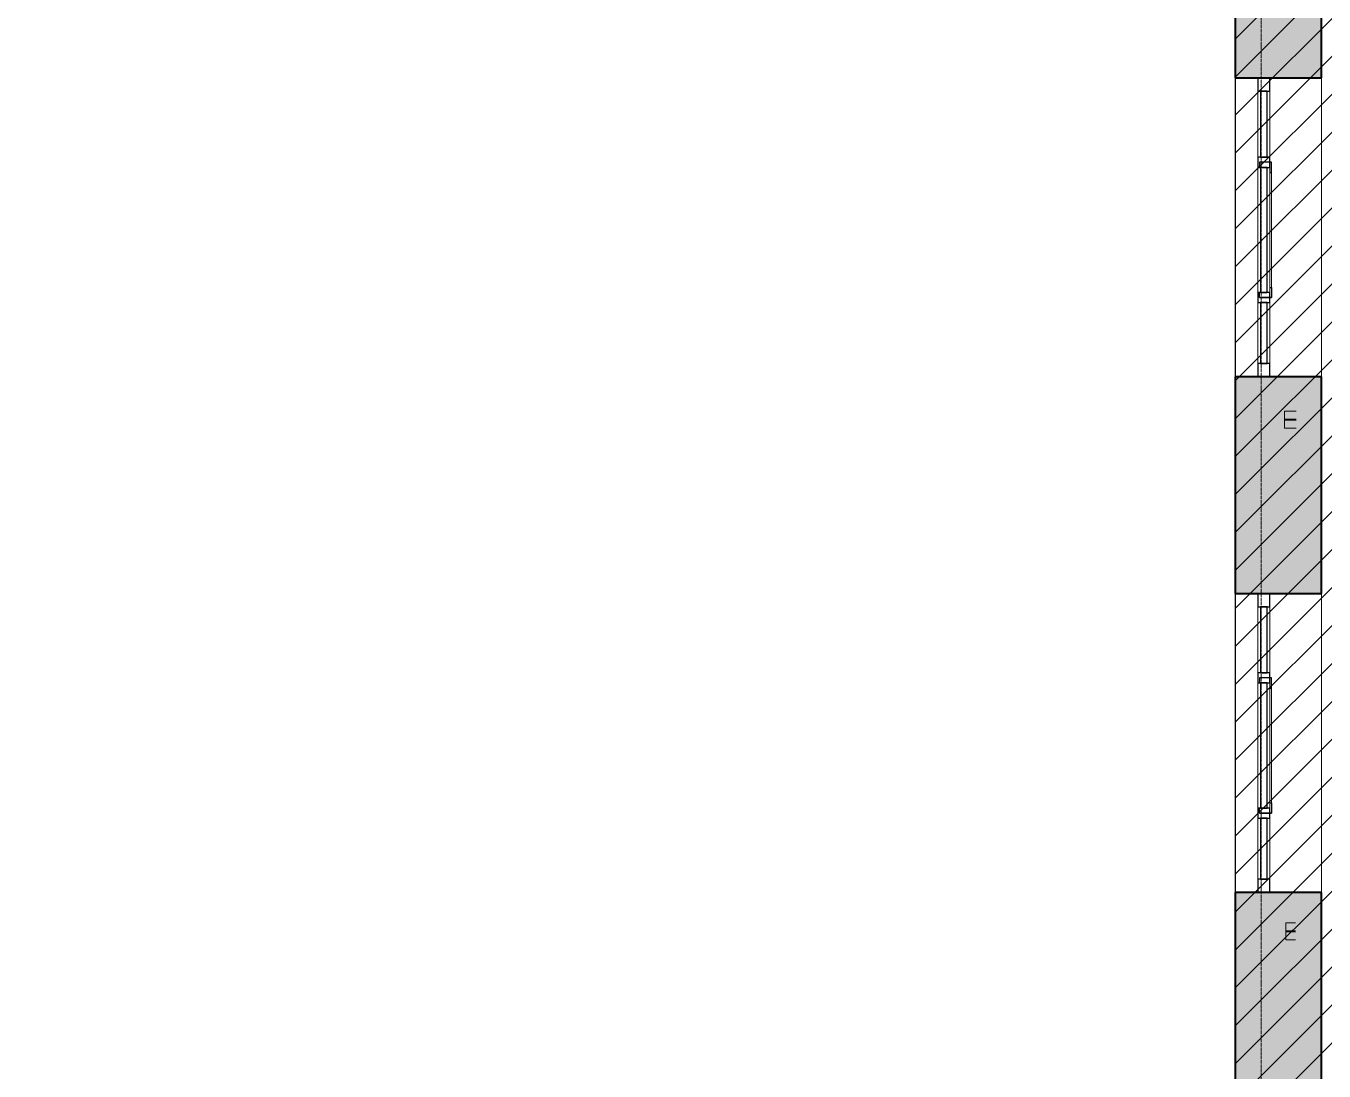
# Model space of a CAD drawing. Header units: millimetres. Extents: x -11886 to 379896, y -8130 to 47743.
# Drawn here: x 11305 to 18982, y 30325 to 36508 of the extents above; entities that cross this region are included whole.
import ezdxf

# ---------------------------------------------------------------- set-up
doc = ezdxf.new("R2010")
doc.units = ezdxf.units.MM
for name, pattern in [('ADSK_Линия сетки', [25, 20, -2.5, 0, -2.5]), ('ADSK_Сверху', [4.5, 3, -1.5]), ('ADSK_Снесено', [4.5, 3, -1.5])]:
    doc.linetypes.add(name, pattern=pattern)
for name, color, linetype, lineweight, true_color in [('_ Окна', 5, 'Continuous', 30, 0x0000ff), ('Витраж', 5, 'Continuous', 18, 0x0000ff), ('Окна', 5, 'Continuous', 18, 0x0000ff), ('Панели витража', 5, 'Continuous', 18, 0x0000ff), ('Стены наружные', 1, 'ADSK_Снесено', 18, 0xff0000)]:
    doc.layers.add(name, color=color, linetype=linetype, lineweight=lineweight, true_color=true_color)
doc.layers.add('Каркас', color=7, linetype='Continuous', lineweight=18)
doc.layers.add('Оси', color=7, linetype='Continuous', lineweight=9)

# ---------------------------------------------------------------- blocks, each defined once
blk = doc.blocks.new('Типовая двутавровая балка _АСТО 20-93_ Балки - 100х200мм-838954-01 План 1-го этажа маркировочный')
at = {"layer": 'Каркас', "color": 253, "linetype": 'ADSK_Сверху', "true_color": 0xaaaaaa}
for p, q in [((-6142.1, 50), (-6142.1, -50)), ((-6142.1, 50), (-6071.2, 50)), ((-6071.3, 3), (-6142.1, 3)), ((-6071.3, -3), (-6142.1, -3)), ((-6142.1, -50), (-6071.5, -50))]:
    blk.add_line(p, q, dxfattribs=at)
at = {"layer": 'Каркас', "color": 9, "linetype": 'ADSK_Сверху', "true_color": 0xb9b9b9}
for p, q in [((-6142.1, 3.4), (-6142.1, 50)), ((-6142.1, 50), (-6071.2, 50)), ((-6142.1, -50), (-6142.1, -3.4)), ((-6142.1, -50), (-6071.5, -50))]:
    blk.add_line(p, q, dxfattribs=at)
at = {"layer": 'Каркас', "color": 253, "linetype": 'ADSK_Сверху', "true_color": 0xb2b2b2}
for p, q in [((-6142.1, 50), (-6142.1, 15)), ((-6142.1, 15), (-6142.1, 50)), ((-6071.2, 50), (-6142.1, 50)), ((-6142.1, 50), (-6071.2, 50)), ((-6142.1, 3), (-6142.1, 15)), ((-6142.1, 3), (-6142.1, 15)), ((-6142.1, -3), (-6142.1, 3)), ((-6142.1, -15), (-6142.1, -3)), ((-6142.1, -15), (-6142.1, -3)), ((-6142.1, -50), (-6142.1, -15)), ((-6142.1, -15), (-6142.1, -50)), ((-6142.1, -50), (-6071.5, -50)), ((-6142.1, -50), (-6071.5, -50))]:
    blk.add_line(p, q, dxfattribs=at)
blk = doc.blocks.new('Типовая двутавровая балка _АСТО 20-93_ Балки - 100х200мм-838890-01 План 1-го этажа маркировочный')
at = {"layer": 'Каркас', "color": 253, "linetype": 'ADSK_Сверху', "true_color": 0xaaaaaa}
for p, q in [((-6132.8, 50), (-6132.8, -50)), ((-6132.8, 50), (-6076.1, 50)), ((-6076.3, 3), (-6132.8, 3)), ((-6076.3, -3), (-6132.8, -3)), ((-6132.8, -50), (-6076.5, -50))]:
    blk.add_line(p, q, dxfattribs=at)
at = {"layer": 'Каркас', "color": 9, "linetype": 'ADSK_Сверху', "true_color": 0xb9b9b9}
for p, q in [((-6132.8, 3.4), (-6132.8, 50)), ((-6132.8, 50), (-6076.1, 50)), ((-6132.8, -50), (-6132.8, -3.4)), ((-6132.8, -50), (-6076.5, -50))]:
    blk.add_line(p, q, dxfattribs=at)
at = {"layer": 'Каркас', "color": 253, "linetype": 'ADSK_Сверху', "true_color": 0xb2b2b2}
for p, q in [((-6132.8, 50), (-6132.8, 15)), ((-6132.8, 15), (-6132.8, 50)), ((-6076.1, 50), (-6132.8, 50)), ((-6132.8, 50), (-6076.1, 50)), ((-6132.8, 3), (-6132.8, 15)), ((-6132.8, 3), (-6132.8, 15)), ((-6132.8, -3), (-6132.8, 3)), ((-6132.8, -15), (-6132.8, -3)), ((-6132.8, -15), (-6132.8, -3)), ((-6132.8, -50), (-6132.8, -15)), ((-6132.8, -15), (-6132.8, -50)), ((-6132.8, -50), (-6076.5, -50)), ((-6132.8, -50), (-6076.5, -50))]:
    blk.add_line(p, q, dxfattribs=at)
blk = doc.blocks.new('Прямоугольный импост - 70х20_60мм-1441795-01 План 1-го этажа маркировочный')
at = {"layer": 'Витраж', "color": 161, "linetype": 'ADSK_Сверху', "true_color": 0xaaaaff}
for p, q in [((18660.8, 33151.2), (18590.8, 33151.2)), ((18590.8, 33071.2), (18590.8, 33151.2)), ((18660.8, 33071.2), (18660.8, 33151.2))]:
    blk.add_line(p, q, dxfattribs=at)
blk = doc.blocks.new('Прямоугольный импост - 70х20_60мм-1439130-01 План 1-го этажа маркировочный')
at = {"layer": 'Витраж', "color": 161, "linetype": 'ADSK_Сверху', "true_color": 0xaaaaff}
for p, q in [((-80, 35), (0, 35)), ((0, 35), (0, -35)), ((0, -35), (-80, -35))]:
    blk.add_line(p, q, dxfattribs=at)
blk = doc.blocks.new('Прямоугольный импост - 70х20_60мм-1439131-01 План 1-го этажа маркировочный')
at = {"layer": 'Витраж', "color": 161, "linetype": 'ADSK_Сверху', "true_color": 0xaaaaff}
for p, q in [((0, 35), (-80, 35)), ((0, -35), (0, 35)), ((-80, -35), (0, -35))]:
    blk.add_line(p, q, dxfattribs=at)
blk = doc.blocks.new('Витраж-тент со смещением вовне - 60мм 30 сдвиг-1466949-01 План 1-го этажа маркировочный')
at = {"layer": '_ Окна', "color": 161, "linetype": 'ADSK_Сверху', "true_color": 0xaaaaff}
for p, q in [((-400, 25), (-400, -45)), ((-400, 25), (-370.5, 25)), ((-400, -45), (-400, 25)), ((400, 25), (370, 25)), ((400, -45), (400, 25)), ((400, -45), (400, 25)), ((-340, -45), (-400, -45)), ((-340, -35), (-340, -45)), ((340, -35), (340, -45)), ((340, -45), (400, -45))]:
    blk.add_line(p, q, dxfattribs=at)
at = {"layer": 'Окна', "color": 161, "linetype": 'ADSK_Сверху', "true_color": 0xaaaaff}
blk.add_line((-340, -45), (340, -45), dxfattribs=at)
blk = doc.blocks.new('Прямоугольный импост - 70х20_60мм-1240131-01 План 1-го этажа маркировочный')
at = {"layer": 'Витраж', "color": 161, "linetype": 'ADSK_Сверху', "true_color": 0xaaaaff}
for p, q in [((18590.8, 31381.2), (18590.8, 31461.2)), ((18660.8, 31381.2), (18660.8, 31461.2)), ((18590.8, 31381.2), (18660.8, 31381.2))]:
    blk.add_line(p, q, dxfattribs=at)
blk = doc.blocks.new('Прямоугольный импост - 70х60мм-1426887-01 План 1-го этажа маркировочный')
at = {"layer": 'Витраж', "color": 161, "linetype": 'ADSK_Сверху', "true_color": 0xaaaaff}
for p, q in [((-6073.8, 27726.3), (-6143.8, 27726.3)), ((-6143.8, 27336.3), (-6143.8, 27726.3)), ((-6073.8, 27336.3), (-6073.8, 27726.3)), ((-6143.8, 27336.3), (-6073.8, 27336.3))]:
    blk.add_line(p, q, dxfattribs=at)
blk = doc.blocks.new('Прямоугольный импост - 70х60мм-1225009-01 План 1-го этажа маркировочный')
at = {"layer": 'Витраж', "color": 161, "linetype": 'ADSK_Сверху', "true_color": 0xaaaaff}
for p, q in [((-5936, 11391.9), (-6006, 11391.9)), ((-6006, 11031.9), (-6006, 11391.9)), ((-5936, 11031.9), (-5936, 11391.9)), ((-6006, 11031.9), (-5936, 11031.9))]:
    blk.add_line(p, q, dxfattribs=at)
blk = doc.blocks.new('Прямоугольный импост - 70х60мм-1229542-01 План 1-го этажа маркировочный')
at = {"layer": 'Витраж', "color": 161, "linetype": 'ADSK_Сверху', "true_color": 0xaaaaff}
for p, q in [((3808.5, 35377.6), (3738.5, 35377.6)), ((3738.5, 35377.6), (3738.5, 34637.6)), ((3808.5, 35377.6), (3808.5, 34637.6)), ((3738.5, 34637.6), (3808.5, 34637.6))]:
    blk.add_line(p, q, dxfattribs=at)
blk = doc.blocks.new('Прямоугольный импост - 70х60мм-1439128-01 План 1-го этажа маркировочный')
at = {"layer": 'Витраж', "color": 161, "linetype": 'ADSK_Сверху', "true_color": 0xaaaaff}
for p, q in [((-30, 35), (30, 35)), ((30, -35), (-30, -35))]:
    blk.add_line(p, q, dxfattribs=at)
blk = doc.blocks.new('Витраж-тент со смещением вовне - 60мм 30 сдвиг-V7-01 План 1-го этажа маркировочный')
at = {"layer": '_ Окна', "color": 161, "linetype": 'ADSK_Сверху', "true_color": 0xaaaaff}
for p, q in [((-400, 25), (-400, -45)), ((-400, 25), (-370, 25)), ((-400, -45), (-400, 25)), ((400, 25), (370, 25)), ((400, -45), (400, 25)), ((400, -45), (400, 25)), ((-340, -45), (-400, -45)), ((-340, -35), (-340, -45)), ((340, -35), (340, -45)), ((340, -45), (400, -45))]:
    blk.add_line(p, q, dxfattribs=at)
at = {"layer": 'Окна', "color": 161, "linetype": 'ADSK_Сверху', "true_color": 0xaaaaff}
blk.add_line((-340, -45), (340, -45), dxfattribs=at)
blk = doc.blocks.new('Системная панель - _AR_Стекло_40мм_привязка по центру-V79-01 План 1-го этажа маркировочный')
at = {"layer": 'Панели витража', "lineweight": 30}
for p, q in [((180, 20), (-180, 20)), ((-180, 20), (-180, -20)), ((180, -20), (180, 20)), ((-180, -20), (180, -20))]:
    blk.add_line(p, q, dxfattribs=at)
blk = doc.blocks.new('Прямоугольный импост - 70х20_60мм-V80-01 План 1-го этажа маркировочный')
at = {"layer": 'Витраж', "lineweight": 30}
for p, q in [((-80, 35), (0, 35)), ((-80, -35), (-80, 35)), ((0, 35), (0, -35)), ((0, -35), (-80, -35))]:
    blk.add_line(p, q, dxfattribs=at)
blk = doc.blocks.new('Прямоугольный импост - 70х20_60мм-V81-01 План 1-го этажа маркировочный')
at = {"layer": 'Витраж', "lineweight": 30}
for p, q in [((0, 35), (-80, 35)), ((-80, 35), (-80, -35)), ((0, -35), (0, 35)), ((-80, -35), (0, -35))]:
    blk.add_line(p, q, dxfattribs=at)
blk = doc.blocks.new('Системная панель - _AR_Стекло_40мм_привязка по центру-V82-01 План 1-го этажа маркировочный')
at = {"layer": 'Панели витража', "lineweight": 30}
for p, q in [((195, 20), (-195, 20)), ((-195, 20), (-195, -20)), ((195, -20), (195, 20)), ((-195, -20), (195, -20))]:
    blk.add_line(p, q, dxfattribs=at)
blk = doc.blocks.new('Системная панель - _AR_Стекло_40мм_привязка по центру-1240112-01 План 1-го этажа маркировочный')
at = {"layer": 'Панели витража', "lineweight": 30}
for p, q in [((370, 20), (-370, 20)), ((-370, 20), (-370, -20)), ((370, -20), (370, 20)), ((-370, -20), (370, -20))]:
    blk.add_line(p, q, dxfattribs=at)
blk = doc.blocks.new('Прямоугольный импост - 70х60мм-V37-01 План 1-го этажа маркировочный')
at = {"layer": 'Витраж'}
for p, q in [((-6006, 9731.9), (-6006, 10091.9)), ((-5936, 10091.9), (-5936, 9731.9))]:
    blk.add_line(p, q, dxfattribs=at)
blk = doc.blocks.new('Прямоугольный импост - 70х60мм-V41-01 План 1-го этажа маркировочный')
at = {"layer": 'Витраж'}
for p, q in [((-6143.8, 27336.3), (-6143.8, 27726.3)), ((-6073.8, 27726.3), (-6073.8, 27336.3))]:
    blk.add_line(p, q, dxfattribs=at)
blk = doc.blocks.new('Прямоугольный импост - 70х60мм-V83-01 План 1-го этажа маркировочный')
at = {"layer": 'Витраж', "lineweight": 30}
for p, q in [((-30, 35), (30, 35)), ((-30, -35), (-30, 35)), ((30, 35), (30, -35)), ((30, -35), (-30, -35))]:
    blk.add_line(p, q, dxfattribs=at)
blk = doc.blocks.new('Прямоугольный импост - 70х60мм-V84-01 План 1-го этажа маркировочный')
at = {"layer": 'Витраж'}
for p, q in [((18590.8, 31881.2), (18590.8, 32621.2)), ((18660.8, 32621.2), (18660.8, 31881.2))]:
    blk.add_line(p, q, dxfattribs=at)

msp = doc.modelspace()

# ---------------------------------------------------------------- hatches: boundary and pattern name
at = {"lineweight": 13, "true_color": 0x636466, "transparency": 33554559}
h = msp.add_hatch(dxfattribs=at)
h.set_pattern_fill('ANSI31', color=251, scale=50)
h.set_pattern_definition([(45, (0, 84876.59), (-112.2532, 112.2532), [])])
h.paths.add_polyline_path([(31317.02, 43525.13), (18455.84, 43525.13), (18455.84, 20918.63), (11305.24, 20918.63), (11305.24, 17842.18), (18515.92, 17781.12), (38729.7, 17793.8), (38729.7, 20934.06), (31317.02, 20934.06)])
at = {"layer": 'Стены наружные', "linetype": 'Continuous', "true_color": 0xc0c0c0}
h = msp.add_hatch(color=9, dxfattribs=at)
h.paths.add_polyline_path([(18455.84, 20408.63), (18965.84, 20408.63), (18965.84, 22247.07), (18455.84, 22247.07), (18455.84, 20652.47)])
h.paths.add_polyline_path([(18882.76, 24017.07), (18965.84, 24017.07), (18965.84, 25289.21), (18455.84, 25289.21), (18455.84, 24017.07)])
h.paths.add_polyline_path([(18455.84, 27059.21), (18965.84, 27059.21), (18965.84, 28334.14), (18455.84, 28334.14), (18455.84, 27100.05)])
h.paths.add_polyline_path([(18882.76, 30104.14), (18965.84, 30104.14), (18965.84, 31381.19), (18455.84, 31381.19), (18455.84, 30104.14)])
h.paths.add_polyline_path([(18455.84, 33151.19), (18965.84, 33151.19), (18965.84, 34431.16), (18455.84, 34431.16), (18455.84, 33474.2)])
h.paths.add_polyline_path([(18965.84, 36201.16), (18965.84, 37474.17), (18455.84, 37474.17), (18455.84, 36201.16), (18882.76, 36201.16)])
h.paths.add_polyline_path([(18882.76, 39244.17), (18965.84, 39244.17), (18965.84, 40490.18), (18455.84, 40490.18), (18455.84, 39244.17)])
h.paths.add_polyline_path([(18882.76, 42260.18), (18965.84, 42260.18), (18965.84, 43015.13), (18455.84, 43015.13), (18455.84, 42260.18)])

# ---------------------------------------------------------------- linework, layer by layer
at = {"color": 251, "lineweight": 30, "true_color": 0x636466}
msp.add_lwpolyline([(11305.24, 20918.63), (11305.24, 17842.18), (18515.92, 17781.12), (38729.7, 17793.8), (38729.7, 20934.06), (31317.02, 20934.06), (31317.02, 43525.13), (18455.84, 43525.13), (18455.84, 20918.63), (11305.24, 20918.63)], dxfattribs=at)
at = {"layer": 'Оси', "linetype": 'ADSK_Линия сетки'}
msp.add_line((18609.91, -7330.38), (18609.91, 44534.79), dxfattribs=at)
at = {"layer": 'Стены наружные', "color": 18, "linetype": 'Continuous', "lineweight": 40, "true_color": 0x000000}
for p, q in [((18455.84, 37474.17), (18455.84, 36201.16)), ((18965.84, 36201.16), (18965.84, 37474.17)), ((18455.84, 36201.16), (18965.84, 36201.16)), ((18455.84, 34431.16), (18455.84, 33151.19)), ((18965.84, 34431.16), (18455.84, 34431.16)), ((18965.84, 33151.19), (18965.84, 34431.16)), ((18455.84, 33151.19), (18965.84, 33151.19)), ((18455.84, 31381.19), (18455.84, 30104.14)), ((18965.84, 31381.19), (18455.84, 31381.19)), ((18965.84, 30104.14), (18965.84, 31381.19))]:
    msp.add_line(p, q, dxfattribs=at)
at = {"layer": 'Стены наружные', "color": 18, "linetype": 'Continuous', "true_color": 0x000000}
for p, q in [((18455.84, 34431.16), (18455.84, 36201.16)), ((18965.84, 36201.16), (18965.84, 34431.16)), ((18455.84, 31381.19), (18455.84, 33151.19)), ((18965.84, 33151.19), (18965.84, 31381.19))]:
    msp.add_line(p, q, dxfattribs=at)

# ---------------------------------------------------------------- block references
at = {"layer": '_ Окна', "color": 161, "linetype": 'ADSK_Сверху', "true_color": 0xaaaaff, "rotation": 89.99999999999993}
for name, p in [('Витраж-тент со смещением вовне - 60мм 30 сдвиг-V7-01 План 1-го этажа маркировочный', (18625.84, 35301.16)), ('Витраж-тент со смещением вовне - 60мм 30 сдвиг-1466949-01 План 1-го этажа маркировочный', (18625.84, 32251.19))]:
    msp.add_blockref(name, p, dxfattribs=at)
at = {"layer": 'Витраж', "color": 161, "linetype": 'ADSK_Сверху', "true_color": 0xaaaaff}
for name, p in [('Прямоугольный импост - 70х20_60мм-1441795-01 План 1-го этажа маркировочный', (0, 3049.97)), ('Прямоугольный импост - 70х60мм-1426887-01 План 1-го этажа маркировочный', (24734.59, 8394.81)), ('Прямоугольный импост - 70х60мм-1225009-01 План 1-го этажа маркировочный', (24596.88, 23479.23)), ('Прямоугольный импост - 70х20_60мм-1240131-01 План 1-го этажа маркировочный', (0, 3049.97)), ('Прямоугольный импост - 70х20_60мм-1441795-01 План 1-го этажа маркировочный', (0, 0)), ('Прямоугольный импост - 70х60мм-1426887-01 План 1-го этажа маркировочный', (24734.59, 5344.84)), ('Прямоугольный импост - 70х60мм-1225009-01 План 1-го этажа маркировочный', (24596.88, 20429.26)), ('Прямоугольный импост - 70х20_60мм-1240131-01 План 1-го этажа маркировочный', (0, 0))]:
    msp.add_blockref(name, p, dxfattribs=at)
at = {"layer": 'Витраж', "color": 161, "linetype": 'ADSK_Сверху', "true_color": 0xaaaaff, "extrusion": (0, 0, -1), "rotation": 90.00000000000007}
for name, p in [('Прямоугольный импост - 70х20_60мм-1439130-01 План 1-го этажа маркировочный', (-18625.84, 36201.16)), ('Прямоугольный импост - 70х60мм-1439128-01 План 1-го этажа маркировочный', (-18625.84, 35701.16)), ('Прямоугольный импост - 70х60мм-1439128-01 План 1-го этажа маркировочный', (-18625.84, 34901.16)), ('Прямоугольный импост - 70х20_60мм-1439130-01 План 1-го этажа маркировочный', (-18625.84, 33151.19)), ('Прямоугольный импост - 70х60мм-1439128-01 План 1-го этажа маркировочный', (-18625.84, 32651.19)), ('Прямоугольный импост - 70х60мм-1439128-01 План 1-го этажа маркировочный', (-18625.84, 31851.19))]:
    msp.add_blockref(name, p, dxfattribs=at)
at = {"layer": 'Витраж', "extrusion": (0, 0, -1), "rotation": 90.00000000000007}
for name, p in [('Прямоугольный импост - 70х20_60мм-V80-01 План 1-го этажа маркировочный', (-18625.84, 36201.16)), ('Прямоугольный импост - 70х60мм-V83-01 План 1-го этажа маркировочный', (-18625.84, 35701.16)), ('Прямоугольный импост - 70х60мм-V83-01 План 1-го этажа маркировочный', (-18625.84, 34901.16)), ('Прямоугольный импост - 70х20_60мм-V80-01 План 1-го этажа маркировочный', (-18625.84, 33151.19)), ('Прямоугольный импост - 70х60мм-V83-01 План 1-го этажа маркировочный', (-18625.84, 32651.19)), ('Прямоугольный импост - 70х60мм-V83-01 План 1-го этажа маркировочный', (-18625.84, 31851.19))]:
    msp.add_blockref(name, p, dxfattribs=at)
at = {"layer": 'Витраж'}
for name, p in [('Прямоугольный импост - 70х60мм-V41-01 План 1-го этажа маркировочный', (24734.59, 8394.81)), ('Прямоугольный импост - 70х60мм-V84-01 План 1-го этажа маркировочный', (0, 3049.97)), ('Прямоугольный импост - 70х60мм-V37-01 План 1-го этажа маркировочный', (24596.88, 24779.23)), ('Прямоугольный импост - 70х60мм-V41-01 План 1-го этажа маркировочный', (24734.59, 5344.84)), ('Прямоугольный импост - 70х60мм-V84-01 План 1-го этажа маркировочный', (0, 0)), ('Прямоугольный импост - 70х60мм-V37-01 План 1-го этажа маркировочный', (24596.88, 21729.26))]:
    msp.add_blockref(name, p, dxfattribs=at)
at = {"layer": 'Витраж', "color": 161, "linetype": 'ADSK_Сверху', "true_color": 0xaaaaff}
for name, p, rotation in [('Прямоугольный импост - 70х60мм-1229542-01 План 1-го этажа маркировочный', (22399.33, 70308.8), 180), ('Прямоугольный импост - 70х20_60мм-1439131-01 План 1-го этажа маркировочный', (18625.84, 34431.16), 269.9999999999999), ('Прямоугольный импост - 70х60мм-1229542-01 План 1-го этажа маркировочный', (22399.33, 67258.83), 180), ('Прямоугольный импост - 70х20_60мм-1439131-01 План 1-го этажа маркировочный', (18625.84, 31381.19), 269.9999999999999)]:
    msp.add_blockref(name, p, dxfattribs=dict(at, rotation=rotation))
at = {"layer": 'Витраж', "rotation": 269.9999999999999}
for p in [(18625.84, 34431.16), (18625.84, 31381.19)]:
    msp.add_blockref('Прямоугольный импост - 70х20_60мм-V81-01 План 1-го этажа маркировочный', p, dxfattribs=at)
at = {"layer": 'Каркас', "color": 253, "linetype": 'ADSK_Сверху', "true_color": 0xaaaaaa, "rotation": 0.1151494702578507}
for name, p in [('Типовая двутавровая балка _АСТО 20-93_ Балки - 100х200мм-838954-01 План 1-го этажа маркировочный', (24889.23, 34191.19)), ('Типовая двутавровая балка _АСТО 20-93_ Балки - 100х200мм-838890-01 План 1-го этажа маркировочный', (24889.23, 31164.61))]:
    msp.add_blockref(name, p, dxfattribs=at)
at = {"layer": 'Панели витража', "rotation": 89.99999999999993}
for name, p in [('Системная панель - _AR_Стекло_40мм_привязка по центру-V82-01 План 1-го этажа маркировочный', (18625.84, 35926.16)), ('Системная панель - _AR_Стекло_40мм_привязка по центру-1240112-01 План 1-го этажа маркировочный', (18625.84, 35301.16)), ('Системная панель - _AR_Стекло_40мм_привязка по центру-V79-01 План 1-го этажа маркировочный', (18625.84, 34691.16)), ('Системная панель - _AR_Стекло_40мм_привязка по центру-V82-01 План 1-го этажа маркировочный', (18625.84, 32876.19)), ('Системная панель - _AR_Стекло_40мм_привязка по центру-1240112-01 План 1-го этажа маркировочный', (18625.84, 32251.19)), ('Системная панель - _AR_Стекло_40мм_привязка по центру-V79-01 План 1-го этажа маркировочный', (18625.84, 31641.19))]:
    msp.add_blockref(name, p, dxfattribs=at)

doc.saveas('drawing.dxf')
